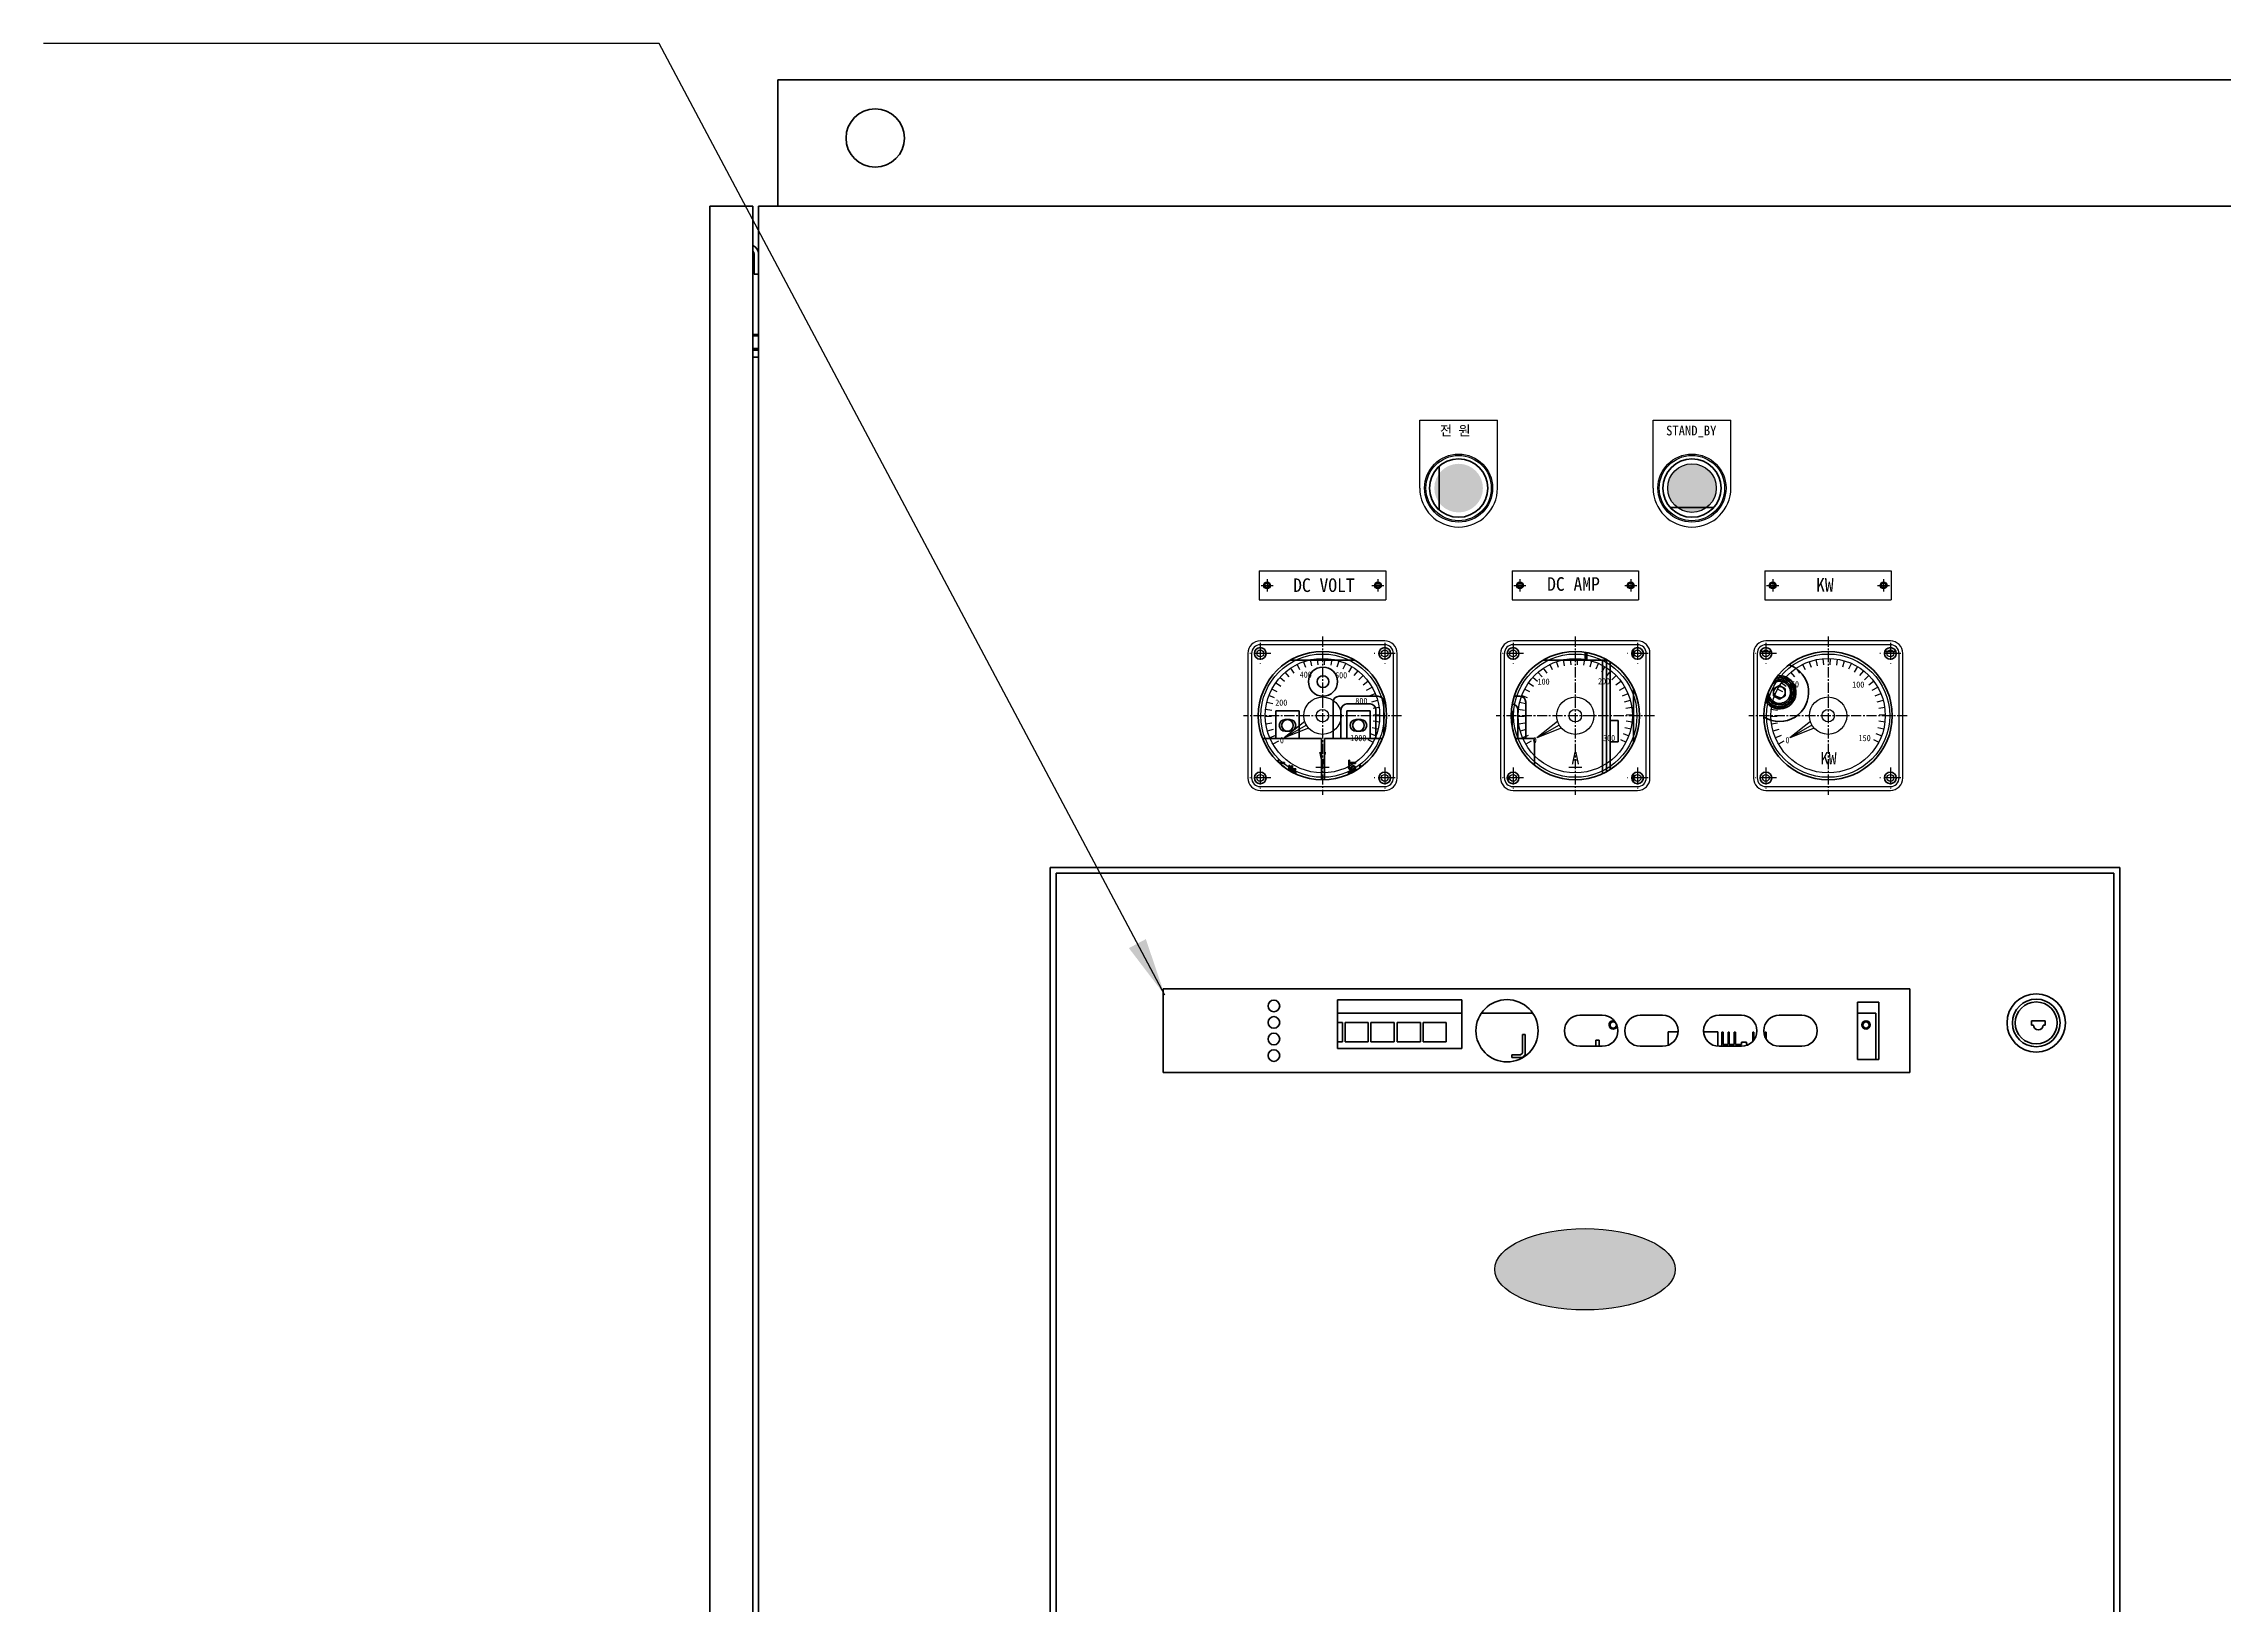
# Model space of a CAD drawing. Header units: millimetres. Extents: x 4969 to 37601, y -771 to 6478.
# Drawn here: x 18612 to 19733, y 2997 to 3800 of the extents above; entities that cross this region are included whole.
import ezdxf
from ezdxf.enums import TextEntityAlignment as Align

# ---------------------------------------------------------------- set-up
doc = ezdxf.new("R2010")
doc.units = ezdxf.units.MM
doc.header["$LTSCALE"] = 7
doc.header["$MEASUREMENT"] = 0
doc.linetypes.add('CENTER', pattern=[2, 1.25, -0.25, 0.25, -0.25])
doc.linetypes.add('CENTER2', pattern=[1.125, 0.75, -0.125, 0.125, -0.125])
doc.layers.get('0').update_dxf_attribs({"linetype": 'CONTINUOUS'})
doc.layers.add('CEN', color=2, linetype='CENTER')
doc.layers.add('가시적인 것(ISO)', color=3, linetype='CONTINUOUS', lineweight=40)
doc.layers.add('가시적인 좁은 것(ISO)', color=3, linetype='CONTINUOUS', lineweight=35)
doc.styles.add('HAN', font='')
doc.styles.get("Standard").update_dxf_attribs({"font": 'ISOCP'})
doc.styles.get('HAN').set_extended_font_data('GulimChe')
doc.dimstyles.new('PS-15', dxfattribs={"dimscale": 15, "dimtxt": 3, "dimasz": 2, "dimexe": 2, "dimexo": 2.5, "dimgap": 1.5, "dimtad": 1, "dimtoh": 1, "dimrnd": 0.05, "dimzin": 12, "dimdsep": 46, "dimtxsty": 'Standard', "dimcen": 0, "dimclrt": 2, "dimazin": 3, "dimtfac": 1, "dimtofl": 0, "dimtmove": 0, "dimatfit": 3, "dimfxl": 0, "dimtolj": 1, "dimtzin": 0, "dimarcsym": 0})

# ---------------------------------------------------------------- blocks, each defined once
blk = doc.blocks.new('A$C7956288B')
for p, q in [((32, 38.4), (-32, 38.4)), ((32, 36.5), (-32, 36.5)), ((-38.4, 32.3), (-38.4, -32.7)), ((-36.5, 32), (-36.5, -32)), ((-14.5, 21.9), (-16.3, 24.5)), ((-11.7, 23.5), (-13.1, 26.4)), ((-8.6, 24.8), (-9.7, 27.8)), ((-5.5, 25.7), (-6.1, 28.8)), ((-2.2, 26.1), (-2.5, 29.3)), ((1.1, 26.2), (1.2, 29.4)), ((4.4, 25.9), (4.9, 29)), ((7.6, 25.1), (8.5, 28.2)), ((10.7, 24), (12, 26.9)), ((13.6, 22.4), (15.3, 25.2)), ((16.3, 20.6), (18.3, 23.1)), ((36.5, -32, 0), (36.5, 32, 0)), ((38.4, -32, 0), (38.4, 32, 0)), ((-23.3, 12.2), (-26.1, 13.6)), ((-21.5, 15), (-24.2, 16.8)), ((-19.5, 17.6), (-21.9, 19.7)), ((-17.1, 19.9), (-19.2, 22.3)), ((18.7, 18.4), (21, 20.6)), ((20.9, 15.9), (23.4, 17.8)), ((22.7, 13.1), (25.5, 14.7)), ((24.2, 10.2), (27.1, 11.4)), ((-26.1, 2.7), (-29.3, 3.1)), ((-25.5, 6), (-28.7, 6.7)), ((-24.6, 9.1), (-27.6, 10.3)), ((25.3, 7.1), (28.4, 7.9)), ((26, 3.8), (29.1, 4.3)), ((26.2, 0.5), (29.4, 0.6)), ((-26.2, -0.5), (-29.4, -0.6)), ((-26, -3.8), (-29.1, -4.3)), ((-25.3, -7.1), (-28.4, -7.9)), ((-24.2, -10.2), (-27.1, -11.4)), ((24.6, -9.1), (27.6, -10.3)), ((25.5, -6), (28.7, -6.7)), ((26.1, -2.7), (29.3, -3.1)), ((-22.7, -13.1), (-25.5, -14.7)), ((23.3, -12.2), (26.1, -13.6)), ((-32, -36.5), (32, -36.5)), ((-32, -38.4), (32, -38.4))]:
    blk.add_line(p, q)
at = {"color": 1, "linetype": 'CENTER'}
for p, q in [((-32, 37.4), (-32, 26.6)), ((32, 37.4), (32, 26.6)), ((-26.6, 32), (-37.4, 32)), ((37.4, 32), (26.6, 32)), ((-26.6, -32), (-37.4, -32)), ((-32, -26.6), (-32, -37.4)), ((37.4, -32), (26.6, -32)), ((32, -26.6), (32, -37.4))]:
    blk.add_line(p, q, dxfattribs=at)
at = {"color": 1, "linetype": 'CENTER2'}
for p, q in [((0, 40.7), (0, -40.7)), ((40.7, 0), (-40.7, 0))]:
    blk.add_line(p, q, dxfattribs=at)
at = {"color": 3}
for p, q in [((-9.1, -3), (-19.7, -11.4)), ((-8.3, -4.8), (-19.7, -11.4)), ((-7.2, -6.4), (-19.7, -11.4)), ((-3.4, -26.5), (3.4, -26.5))]:
    blk.add_line(p, q, dxfattribs=at)
for centre, radius in [((-32, 32), 1.76), ((32, 32), 1.76), ((0, 0), 31.7), ((0, 0), 29.4), ((0, 0), 9.6), ((0, 0), 3.2), ((-32, -32), 1.76), ((32, -32), 1.76)]:
    blk.add_circle(centre, radius)
for centre, radius, start, end in [((-32, 32), 6.4, 90, 180), ((-32, 32), 4.48, 90, 180), ((32, 32), 6.4, 0, 90), ((32, 32), 4.48, 0, 90), ((-32, -32), 6.4, 180, 270), ((-32, -32), 4.48, 180, 270), ((32, -32), 6.4, 270, 0), ((32, -32), 4.48, 270, 0)]:
    blk.add_arc(centre, radius, start, end)
at = {"color": 3, "style": 'HAN'}
for s, p in [('400', (-11.7, 22.7, -2066.5)), ('600', (6.5, 22.4, -2066.5)), ('200', (-24.3, 8.3, -2066.5)), ('800', (16.9, 9.2, -2066.5)), ('0', (-21.9, -11, -2066.5)), ('1000', (14.3, -9.9, -2066.5))]:
    blk.add_text(s, height=3.2, dxfattribs=at).set_placement(p, align=Align.TOP_LEFT)
at = {"color": 3, "insert": (-2, -18.6), "char_height": 6.4, "attachment_point": 1, "style": 'HAN'}
blk.add_mtext('V', dxfattribs=at)
blk = doc.blocks.new('A$C348D2C00')
for p, q in [((32, 38.4), (-32, 38.4)), ((32, 36.5), (-32, 36.5)), ((-38.4, 32.3), (-38.4, -32.7)), ((-36.5, 32), (-36.5, -32)), ((-14.5, 21.9), (-16.3, 24.5)), ((-11.7, 23.5), (-13.1, 26.4)), ((-8.6, 24.8), (-9.7, 27.8)), ((-5.5, 25.7), (-6.1, 28.8)), ((-2.2, 26.1), (-2.5, 29.3)), ((1.1, 26.2), (1.2, 29.4)), ((4.4, 25.9), (4.9, 29)), ((7.6, 25.1), (8.5, 28.2)), ((10.7, 24), (12, 26.9)), ((13.6, 22.4), (15.3, 25.2)), ((16.3, 20.6), (18.3, 23.1)), ((36.5, -32, 0), (36.5, 32, 0)), ((38.4, -32, 0), (38.4, 32, 0)), ((-23.3, 12.2), (-26.1, 13.6)), ((-21.5, 15), (-24.2, 16.8)), ((-19.5, 17.6), (-21.9, 19.7)), ((-17.1, 19.9), (-19.2, 22.3)), ((18.7, 18.4), (21, 20.6)), ((20.9, 15.9), (23.4, 17.8)), ((22.7, 13.1), (25.5, 14.7)), ((24.2, 10.2), (27.1, 11.4)), ((-26.1, 2.7), (-29.3, 3.1)), ((-25.5, 6), (-28.7, 6.7)), ((-24.6, 9.1), (-27.6, 10.3)), ((25.3, 7.1), (28.4, 7.9)), ((26, 3.8), (29.1, 4.3)), ((26.2, 0.5), (29.4, 0.6)), ((-26.2, -0.5), (-29.4, -0.6)), ((-26, -3.8), (-29.1, -4.3)), ((-25.3, -7.1), (-28.4, -7.9)), ((-24.2, -10.2), (-27.1, -11.4)), ((24.6, -9.1), (27.6, -10.3)), ((25.5, -6), (28.7, -6.7)), ((26.1, -2.7), (29.3, -3.1)), ((-22.7, -13.1), (-25.5, -14.7)), ((23.3, -12.2), (26.1, -13.6)), ((-32, -36.5), (32, -36.5)), ((-32, -38.4), (32, -38.4))]:
    blk.add_line(p, q)
at = {"color": 1, "linetype": 'CENTER'}
for p, q in [((-32, 37.4), (-32, 26.6)), ((32, 37.4), (32, 26.6)), ((-26.6, 32), (-37.4, 32)), ((37.4, 32), (26.6, 32)), ((-26.6, -32), (-37.4, -32)), ((-32, -26.6), (-32, -37.4)), ((37.4, -32), (26.6, -32)), ((32, -26.6), (32, -37.4))]:
    blk.add_line(p, q, dxfattribs=at)
at = {"color": 1, "linetype": 'CENTER2'}
for p, q in [((0, 40.7), (0, -40.7)), ((40.7, 0), (-40.7, 0))]:
    blk.add_line(p, q, dxfattribs=at)
at = {"color": 3}
for p, q in [((-9.1, -3), (-19.7, -11.4)), ((-8.3, -4.8), (-19.7, -11.4)), ((-7.2, -6.4), (-19.7, -11.4)), ((-3.4, -26.5), (3.4, -26.5))]:
    blk.add_line(p, q, dxfattribs=at)
for centre, radius in [((-32, 32), 1.76), ((32, 32), 1.76), ((0, 0), 31.7), ((0, 0), 29.4), ((0, 0), 9.6), ((0, 0), 3.2), ((-32, -32), 1.76), ((32, -32), 1.76)]:
    blk.add_circle(centre, radius)
for centre, radius, start, end in [((-32, 32), 6.4, 90, 180), ((-32, 32), 4.48, 90, 180), ((32, 32), 6.4, 0, 90), ((32, 32), 4.48, 0, 90), ((-32, -32), 6.4, 180, 270), ((-32, -32), 4.48, 180, 270), ((32, -32), 6.4, 270, 0), ((32, -32), 4.48, 270, 0)]:
    blk.add_arc(centre, radius, start, end)
at = {"color": 3, "style": 'HAN'}
for s, p in [('100', (-19.4, 19.1, -2066.5)), ('200', (11.7, 19.3, -2066.5)), ('0', (-21.9, -11, -2066.5)), ('300', (14.3, -9.9, -2066.5))]:
    blk.add_text(s, height=3.2, dxfattribs=at).set_placement(p, align=Align.TOP_LEFT)
at = {"color": 3, "insert": (-2, -18.6), "char_height": 6.4, "attachment_point": 1, "style": 'HAN'}
blk.add_mtext('A', dxfattribs=at)
blk = doc.blocks.new('A$C1517136A')
for p, q in [((32, 38.4), (-32, 38.4)), ((32, 36.5), (-32, 36.5)), ((-38.4, 32.3), (-38.4, -32.7)), ((-36.5, 32), (-36.5, -32)), ((-14.5, 21.9), (-16.3, 24.5)), ((-11.7, 23.5), (-13.1, 26.4)), ((-8.6, 24.8), (-9.7, 27.8)), ((-5.5, 25.7), (-6.1, 28.8)), ((-2.2, 26.1), (-2.5, 29.3)), ((1.1, 26.2), (1.2, 29.4)), ((4.4, 25.9), (4.9, 29)), ((7.6, 25.1), (8.5, 28.2)), ((10.7, 24), (12, 26.9)), ((13.6, 22.4), (15.3, 25.2)), ((16.3, 20.6), (18.3, 23.1)), ((36.5, -32, 0), (36.5, 32, 0)), ((38.4, -32, 0), (38.4, 32, 0)), ((-23.3, 12.2), (-26.1, 13.6)), ((-21.5, 15), (-24.2, 16.8)), ((-19.5, 17.6), (-21.9, 19.7)), ((-17.1, 19.9), (-19.2, 22.3)), ((18.7, 18.4), (21, 20.6)), ((20.9, 15.9), (23.4, 17.8)), ((22.7, 13.1), (25.5, 14.7)), ((24.2, 10.2), (27.1, 11.4)), ((-26.1, 2.7), (-29.3, 3.1)), ((-25.5, 6), (-28.7, 6.7)), ((-24.6, 9.1), (-27.6, 10.3)), ((25.3, 7.1), (28.4, 7.9)), ((26, 3.8), (29.1, 4.3)), ((26.2, 0.5), (29.4, 0.6)), ((-26.2, -0.5), (-29.4, -0.6)), ((-26, -3.8), (-29.1, -4.3)), ((-25.3, -7.1), (-28.4, -7.9)), ((-24.2, -10.2), (-27.1, -11.4)), ((24.6, -9.1), (27.6, -10.3)), ((25.5, -6), (28.7, -6.7)), ((26.1, -2.7), (29.3, -3.1)), ((-22.7, -13.1), (-25.5, -14.7)), ((23.3, -12.2), (26.1, -13.6)), ((-32, -36.5), (32, -36.5)), ((-32, -38.4), (32, -38.4))]:
    blk.add_line(p, q)
at = {"color": 1, "linetype": 'CENTER'}
for p, q in [((-32, 37.4), (-32, 26.6)), ((32, 37.4), (32, 26.6)), ((-26.6, 32), (-37.4, 32)), ((37.4, 32), (26.6, 32)), ((-26.6, -32), (-37.4, -32)), ((-32, -26.6), (-32, -37.4)), ((37.4, -32), (26.6, -32)), ((32, -26.6), (32, -37.4))]:
    blk.add_line(p, q, dxfattribs=at)
at = {"color": 1, "linetype": 'CENTER2'}
for p, q in [((0, 40.7), (0, -40.7)), ((40.7, 0), (-40.7, 0))]:
    blk.add_line(p, q, dxfattribs=at)
at = {"color": 3}
for p in [(-9.1, -3), (-8.3, -4.8), (-7.2, -6.4)]:
    blk.add_line(p, (-19.7, -11.4), dxfattribs=at)
for centre, radius in [((-32, 32), 1.76), ((32, 32), 1.76), ((0, 0), 31.7), ((0, 0), 29.4), ((0, 0), 9.6), ((0, 0), 3.2), ((-32, -32), 1.76), ((32, -32), 1.76)]:
    blk.add_circle(centre, radius)
for centre, radius, start, end in [((-32, 32), 6.4, 90, 180), ((-32, 32), 4.48, 90, 180), ((32, 32), 6.4, 0, 90), ((32, 32), 4.48, 0, 90), ((-32, -32), 6.4, 180, 270), ((-32, -32), 4.48, 180, 270), ((32, -32), 6.4, 270, 0), ((32, -32), 4.48, 270, 0)]:
    blk.add_arc(centre, radius, start, end)
at = {"color": 3, "style": 'HAN'}
for s, p in [('50', (-19.1, 17.7, -2066.5)), ('100', (12.4, 17.6, -2066.5)), ('0', (-21.9, -11, -2066.5)), ('150', (15.7, -9.9, -2066.5))]:
    blk.add_text(s, height=3.2, dxfattribs=at).set_placement(p, align=Align.TOP_LEFT)
at = {"color": 3, "insert": (-3.9, -18.6), "char_height": 6.4, "attachment_point": 1, "style": 'HAN'}
blk.add_mtext('KW', dxfattribs=at)
blk = doc.blocks.new('A$C5BCB7C3E')
for p, q in [((-4, 7.5), (61, 7.5)), ((-4, 7.5), (-4, -7.5)), ((61, 7.5), (61, -7.5)), ((-4, -7.5), (61, -7.5))]:
    blk.add_line(p, q)
for centre in [(0, 0), (57, 0)]:
    blk.add_circle(centre, 1.75)
at = {"layer": 'CEN', "color": 1, "linetype": 'CENTER'}
for p, q in [((-3.1, 0), (3.1, 0)), ((0, 3.1), (0, -3.1)), ((53.9, 0), (60.1, 0)), ((57, 3.1), (57, -3.1))]:
    blk.add_line(p, q, dxfattribs=at)
at = {"color": 3, "style": 'HAN'}
blk.add_text('DC VOLT', height=7, dxfattribs=at).set_placement((13.4, -3.4))
blk = doc.blocks.new('A$C34360021')
for p, q in [((-4, 7.5), (61, 7.5)), ((-4, 7.5), (-4, -7.5)), ((61, 7.5), (61, -7.5)), ((-4, -7.5), (61, -7.5))]:
    blk.add_line(p, q)
for centre in [(0, 0), (57, 0)]:
    blk.add_circle(centre, 1.75)
at = {"layer": 'CEN', "color": 1, "linetype": 'CENTER'}
for p, q in [((-3.1, 0), (3.1, 0)), ((0, 3.1), (0, -3.1)), ((53.9, 0), (60.1, 0)), ((57, 3.1), (57, -3.1))]:
    blk.add_line(p, q, dxfattribs=at)
at = {"color": 3, "style": 'HAN'}
blk.add_text('DC AMP', height=7, dxfattribs=at).set_placement((14, -2.8))
blk = doc.blocks.new('A$C6F9E4155')
for p, q in [((-4, 7.5), (-4, -7.5)), ((-4, 7.5), (61, 7.5)), ((61, 7.5), (61, -7.5)), ((-4, -7.5), (61, -7.5))]:
    blk.add_line(p, q)
for centre in [(0, 0), (57, 0)]:
    blk.add_circle(centre, 1.75)
at = {"layer": 'CEN', "color": 1, "linetype": 'CENTER'}
for p, q in [((-3.1, 0), (3.1, 0)), ((0, 3.1), (0, -3.1)), ((53.9, 0), (60.1, 0)), ((53.9, 0), (60.1, 0)), ((57, 3.1), (57, -3.1)), ((57, 3.1), (57, -3.1))]:
    blk.add_line(p, q, dxfattribs=at)
at = {"color": 3, "style": 'HAN'}
blk.add_text('KW', height=7, dxfattribs=at).set_placement((22.3, -3.3))
blk = doc.blocks.new('A$C2E2B141E')
blk.add_hatch(color=7).paths.add_polyline_path([(7.5, -35, 1), (32.5, -35, 1)])
for p, q in [((0, 0), (40, 0)), ((0, -35), (0, 0)), ((40, -35), (40, 0))]:
    blk.add_line(p, q)
for centre, radius in [((20, -35), 17.5), ((20, -35), 16.8), ((20, -35, 0), 15)]:
    blk.add_circle(centre, radius)
blk.add_arc((20, -35), 20, 180, 0)
at = {"style": 'HAN'}
blk.add_text('전 원', height=5, dxfattribs=at).set_placement((10.4, -7.9))
blk = doc.blocks.new('A$C28324E2B')
blk.add_hatch(color=1).paths.add_polyline_path([(7.5, -35, 1), (32.5, -35, 1)])
for p, q in [((0, 0), (40, 0)), ((0, -35), (0, 0)), ((40, -35), (40, 0))]:
    blk.add_line(p, q)
for centre, radius in [((20, -35), 17.5), ((20, -35), 16.8), ((20, -35, 0), 15), ((20, -35), 12.5)]:
    blk.add_circle(centre, radius)
blk.add_arc((20, -35), 20, 180, 0)
at = {"style": 'HAN'}
blk.add_text('STAND_BY', height=5, dxfattribs=at).set_placement((6.7, -7.9))

msp = doc.modelspace()

# ---------------------------------------------------------------- hatches: boundary and pattern name
h = msp.add_hatch(color=250)
h.dxf.hatch_style = 1
edge = h.paths.add_edge_path()
edge.add_ellipse((19404.629, 3170.036), major_axis=(46.415, 0), ratio=0.45127496, start_angle=0, end_angle=360)

# ---------------------------------------------------------------- linework, layer by layer
at = {"color": 250}
msp.add_ellipse((19404.629, 3170.036), major_axis=(46.415, 0), ratio=0.45127496, start_param=-1.57079633, end_param=4.71238898, dxfattribs=at)
at = {"layer": '가시적인 것(ISO)'}
for p, q in [((18989.629, 3781.667), (18989.629, 3716.667)), ((18989.629, 3781.667), (20369.629, 3781.667)), ((18976.629, 3716.667), (18954.629, 3716.667)), ((18954.629, 1936.667), (18954.629, 3716.667)), ((18976.629, 3716.667), (18976.629, 1936.667)), ((18979.629, 3716.667), (18979.629, 2649.167)), ((19859.629, 3716.667), (18979.629, 3716.667)), ((18977.329, 3681.667), (18977.329, 3692.067)), ((18979.629, 3681.667), (18977.329, 3681.667)), ((18979.629, 3650.667), (18976.629, 3650.667)), ((18979.629, 3642.667), (18976.629, 3642.667)), ((18979.629, 3638.967), (18976.629, 3638.967)), ((19329.629, 3582.847), (19329.629, 3560.487)), ((19448.449, 3561.667), (19470.809, 3561.667)), ((19429.629, 3484.431), (19429.629, 3488.903)), ((19494.8, 3487.667), (19500.457, 3487.667)), ((19558.8, 3487.667), (19564.457, 3487.667)), ((19252.993, 3483.167), (19286.265, 3483.167)), ((19382.993, 3483.167), (19411.629, 3483.167)), ((19404.629, 3483.167), (19404.629, 3487.286)), ((19405.629, 3483.167), (19405.629, 3487.117)), ((19413.629, 3483.167), (19411.629, 3483.167)), ((19413.629, 3483.167), (19415.629, 3483.167)), ((19413.629, 3424.784), (19413.629, 3483.167)), ((19415.629, 3483.529), (19415.629, 3425.805)), ((19417.629, 3482.326), (19417.629, 3427.008)), ((19429.629, 3440.919), (19429.629, 3468.415)), ((19501.629, 3468.399), (19504.629, 3470.131)), ((19501.629, 3464.935), (19501.629, 3468.399)), ((19504.629, 3470.131), (19507.629, 3468.399)), ((19507.629, 3468.399), (19507.629, 3464.935)), ((19257.629, 3457.167), (19245.629, 3457.167)), ((19245.629, 3442.917), (19245.629, 3457.167)), ((19257.629, 3457.167), (19257.629, 3442.917)), ((19275.129, 3442.917), (19275.129, 3461.667)), ((19278.129, 3464.667), (19298.129, 3464.667)), ((19279.129, 3442.917), (19279.129, 3457.667)), ((19282.129, 3460.667), (19294.129, 3460.667)), ((19294.129, 3457.167), (19282.129, 3457.167)), ((19282.129, 3442.917), (19282.129, 3457.167)), ((19294.129, 3457.167), (19294.129, 3442.917)), ((19297.129, 3457.667), (19297.129, 3442.917)), ((19301.129, 3461.667), (19301.129, 3444.831)), ((19367.129, 3457.167), (19366.724, 3457.167)), ((19367.129, 3457.167), (19367.129, 3448.944)), ((19368.181, 3464.667), (19371.129, 3464.667)), ((19370.129, 3457.667), (19370.129, 3442.917)), ((19374.129, 3461.667), (19374.129, 3442.917)), ((19504.629, 3463.203), (19501.629, 3464.935)), ((19507.629, 3464.935), (19504.629, 3463.203)), ((19269.129, 3442.917), (19238.792, 3442.917)), ((19250.379, 3452.667), (19252.879, 3452.667)), ((19252.879, 3446.667), (19250.379, 3446.667)), ((19269.129, 3421.671), (19269.129, 3442.917)), ((19270.629, 3442.917), (19270.629, 3421.682)), ((19300.466, 3442.917), (19270.629, 3442.917)), ((19286.879, 3452.667), (19289.379, 3452.667)), ((19289.379, 3446.667), (19286.879, 3446.667)), ((19378.629, 3442.917), (19368.792, 3442.917)), ((19378.629, 3429.211), (19378.629, 3442.917)), ((19417.629, 3452.167), (19421.629, 3452.167)), ((19421.629, 3452.167), (19421.629, 3441.167)), ((19246.607, 3431.79), (19247.021, 3431.79)), ((19246.607, 3431.024), (19246.607, 3431.79)), ((19247.021, 3431.79), (19247.021, 3430.628)), ((19283.107, 3431.79), (19283.521, 3431.79)), ((19283.107, 3428.976), (19283.107, 3431.79)), ((19283.521, 3431.79), (19283.521, 3430.615)), ((19417.629, 3441.167), (19421.629, 3441.167)), ((19247.034, 3430.615), (19250.107, 3430.615)), ((19250.107, 3430.15), (19247.54, 3430.15)), ((19250.107, 3430.615), (19250.107, 3430.15)), ((19252.37, 3429.013), (19252.784, 3429.013)), ((19252.37, 3426.92), (19252.37, 3429.013)), ((19255.87, 3426.92), (19252.37, 3426.92)), ((19252.784, 3429.013), (19252.784, 3427.385)), ((19252.784, 3427.385), (19253.771, 3427.385)), ((19253.243, 3426.245), (19255.87, 3426.245)), ((19253.243, 3426.022), (19253.243, 3426.245)), ((19255.206, 3425.802), (19253.634, 3425.802)), ((19253.771, 3428.945), (19254.185, 3428.945)), ((19253.771, 3427.385), (19253.771, 3428.945)), ((19254.185, 3428.945), (19254.185, 3427.385)), ((19254.185, 3427.385), (19255.87, 3427.385)), ((19255.87, 3425.802), (19255.58, 3425.802)), ((19255.87, 3427.385), (19255.87, 3426.92)), ((19255.87, 3426.245), (19255.87, 3425.802)), ((19283.09, 3428.517), (19283.541, 3428.517)), ((19283.521, 3428.976), (19283.107, 3428.976)), ((19283.521, 3430.615), (19286.607, 3430.615)), ((19283.521, 3430.15), (19283.521, 3428.976)), ((19286.607, 3430.15), (19283.521, 3430.15)), ((19283.541, 3428.517), (19283.541, 3428.497)), ((19286.607, 3430.615), (19286.607, 3430.15)), ((19288.87, 3429.013), (19289.284, 3429.013)), ((19288.87, 3427.857), (19288.87, 3429.013)), ((19289.284, 3429.013), (19289.284, 3428.159)), ((19290.271, 3428.945), (19290.302, 3428.945)), ((19290.271, 3428.92), (19290.271, 3428.945)), ((19429.629, 3420.431), (19429.629, 3424.903)), ((19129.629, 2776.667), (19129.629, 3376.667)), ((19129.629, 3376.667), (19679.629, 3376.667)), ((19679.629, 3376.667), (19679.629, 2776.667)), ((19676.629, 3373.667), (19132.629, 3373.667)), ((19132.629, 3373.667), (19132.629, 2779.667)), ((19676.629, 2779.667), (19676.629, 3373.667)), ((19187.629, 3271.167), (19187.629, 3314.167)), ((19187.629, 3314.167), (19571.629, 3314.167)), ((19277.329, 3308.617), (19341.329, 3308.617)), ((19277.329, 3283.617), (19277.329, 3308.617)), ((19341.329, 3308.617), (19341.329, 3283.617)), ((19571.629, 3314.167), (19571.629, 3271.167)), ((19341.329, 3301.667), (19277.329, 3301.667)), ((19279.925, 3296.905), (19277.329, 3296.905)), ((19279.925, 3286.999), (19279.925, 3296.905)), ((19281.298, 3296.905), (19281.298, 3286.999)), ((19293.185, 3296.905), (19281.298, 3296.905)), ((19293.185, 3286.999), (19293.185, 3296.905)), ((19294.558, 3296.905), (19294.558, 3286.999)), ((19306.445, 3296.905), (19294.558, 3296.905)), ((19306.445, 3286.999), (19306.445, 3296.905)), ((19308.068, 3296.905), (19308.068, 3286.999)), ((19319.955, 3296.905), (19308.068, 3296.905)), ((19319.955, 3286.999), (19319.955, 3296.905)), ((19321.328, 3296.905), (19321.328, 3286.999)), ((19333.215, 3296.905), (19321.328, 3296.905)), ((19333.215, 3286.999), (19333.215, 3296.905)), ((19377.758, 3301.667), (19351.3, 3301.667)), ((19402.029, 3300.667), (19413.529, 3300.667)), ((19433.029, 3300.667), (19444.529, 3300.667)), ((19473.529, 3300.667), (19485.029, 3300.667)), ((19504.529, 3300.667), (19516.029, 3300.667)), ((19544.779, 3307.417), (19555.779, 3307.417)), ((19544.779, 3277.917), (19544.779, 3307.417)), ((19554.129, 3301.667), (19544.779, 3301.667)), ((19554.129, 3277.917), (19554.129, 3301.667)), ((19555.779, 3307.417), (19555.779, 3277.917)), ((19634.229, 3297.767), (19634.229, 3295.567)), ((19641.229, 3297.767), (19634.229, 3297.767)), ((19641.229, 3295.567), (19641.229, 3297.767)), ((19277.329, 3286.999), (19279.925, 3286.999)), ((19281.298, 3286.999), (19293.185, 3286.999)), ((19294.558, 3286.999), (19306.445, 3286.999)), ((19308.068, 3286.999), (19319.955, 3286.999)), ((19321.328, 3286.999), (19333.215, 3286.999)), ((19372.536, 3281.204), (19372.536, 3290.711)), ((19372.536, 3290.711), (19373.787, 3290.711)), ((19373.787, 3290.711), (19373.787, 3280.454)), ((19410.182, 3284.667), (19410.182, 3287.8)), ((19410.182, 3287.8), (19411.932, 3287.8)), ((19411.932, 3287.8), (19411.932, 3284.667)), ((19417.629, 3296.281), (19417.629, 3295.052)), ((19447.361, 3292.187), (19447.361, 3285.185)), ((19452.515, 3292.187), (19447.361, 3292.187)), ((19472.859, 3292.187), (19465.543, 3292.187)), ((19472.859, 3284.695), (19472.859, 3292.187)), ((19474.98, 3291.884), (19474.98, 3284.667)), ((19475.615, 3291.884), (19474.98, 3291.884)), ((19475.615, 3285.534), (19475.615, 3291.884)), ((19478.155, 3291.884), (19478.155, 3285.534)), ((19478.79, 3291.884), (19478.155, 3291.884)), ((19478.79, 3285.534), (19478.79, 3291.884)), ((19481.33, 3291.884), (19481.33, 3285.534)), ((19481.965, 3291.884), (19481.33, 3291.884)), ((19481.965, 3285.534), (19481.965, 3291.884)), ((19485.14, 3286.804), (19485.14, 3285.534)), ((19487.68, 3286.804), (19485.14, 3286.804)), ((19487.68, 3285.534), (19487.68, 3286.804)), ((19490.855, 3291.884), (19490.855, 3287.185)), ((19491.49, 3291.884), (19490.855, 3291.884)), ((19491.49, 3287.95), (19491.49, 3291.884)), ((19497.205, 3291.884), (19497.205, 3289.447)), ((19497.84, 3291.884), (19497.205, 3291.884)), ((19497.84, 3288.278), (19497.84, 3291.884)), ((19634.229, 3295.567), (19635.229, 3295.567)), ((19640.229, 3295.567), (19641.229, 3295.567)), ((19341.329, 3283.617), (19277.329, 3283.617)), ((19367.032, 3278.952), (19367.032, 3280.203)), ((19367.032, 3280.203), (19371.535, 3280.203)), ((19372.286, 3278.952), (19367.032, 3278.952)), ((19371.535, 3280.203), (19372.536, 3281.204)), ((19373.787, 3280.454), (19372.286, 3278.952)), ((19413.529, 3284.667), (19402.029, 3284.667)), ((19444.529, 3284.667), (19433.029, 3284.667)), ((19485.029, 3284.667), (19473.529, 3284.667)), ((19478.155, 3285.534), (19475.615, 3285.534)), ((19481.33, 3285.534), (19478.79, 3285.534)), ((19485.14, 3285.534), (19481.965, 3285.534)), ((19488.65, 3285.534), (19487.68, 3285.534)), ((19516.029, 3284.667), (19504.529, 3284.667)), ((19555.779, 3277.917), (19544.779, 3277.917)), ((19571.629, 3271.167), (19187.629, 3271.167))]:
    msp.add_line(p, q, dxfattribs=at)
for centre, radius in [((19039.629, 3751.667), 15), ((19339.629, 3571.667), 15), ((19459.629, 3571.667), 15), ((19241.129, 3521.667), 1.23), ((19298.129, 3521.667), 1.23), ((19371.129, 3521.667), 1.23), ((19428.129, 3521.667), 1.23), ((19501.129, 3521.667), 1.23), ((19558.129, 3521.667), 1.23), ((19237.629, 3486.667), 3), ((19269.629, 3454.667), 33), ((19301.629, 3486.667), 3), ((19367.629, 3486.667), 3), ((19399.629, 3454.667), 33), ((19431.629, 3486.667), 3), ((19497.629, 3486.667), 3), ((19529.629, 3454.667), 33), ((19561.629, 3486.667), 3), ((19269.879, 3472.167), 7.5), ((19269.879, 3472.167), 3), ((19251.629, 3449.667), 3), ((19288.129, 3449.667), 3), ((19237.629, 3422.667), 3), ((19301.629, 3422.667), 3), ((19367.629, 3422.667), 3), ((19431.629, 3422.667), 3), ((19497.629, 3422.667), 3), ((19561.629, 3422.667), 3), ((19244.629, 3305.417), 3), ((19364.529, 3292.667), 16), ((19636.629, 3296.667), 15), ((19636.629, 3296.667), 12.25), ((19244.629, 3296.917), 3), ((19419.129, 3295.667), 1.621), ((19549.129, 3295.667), 2.15), ((19549.129, 3295.667), 1.621), ((19636.629, 3296.667), 10.8), ((19244.629, 3288.417), 3), ((19244.629, 3279.917), 3)]:
    msp.add_circle(centre, radius, dxfattribs=at)
for centre, radius, start, end in [((18975.029, 3692.067), 4.6, 0, 69.645594), ((18975.029, 3692.067), 2.3, 0, 45.92079), ((19504.629, 3466.667), 15, 237.801918, 70.91607), ((19504.629, 3466.667), 8.5, 212.654734, 96.063254), ((19504.629, 3466.667), 7.7, 206.734535, 101.983454), ((19504.629, 3466.667), 7.4, 204.098014, 104.619974), ((19504.629, 3466.667), 6.5, 193.964186, 114.753802), ((19504.629, 3466.667), 5.7, 178.927776, 129.790212), ((19504.629, 3466.667), 3, 120, 180), ((19504.629, 3466.667), 3, 180, 240), ((19504.629, 3466.667), 3, 60, 120), ((19504.629, 3466.667), 3, 0, 60), ((19504.629, 3466.667), 3, 300, 0), ((19278.129, 3461.667), 3, 90, 180), ((19282.129, 3457.667), 3, 90, 180), ((19294.129, 3457.667), 3, 0, 90), ((19298.129, 3461.667), 3, 0, 90), ((19367.129, 3457.667), 3, 0, 89.04576), ((19371.129, 3461.667), 3, 0, 90), ((19504.629, 3466.667), 3, 240, 300), ((19250.379, 3449.667), 3, 90, 270), ((19252.879, 3449.667), 3, 270, 90), ((19286.879, 3449.667), 3, 90, 270), ((19289.379, 3449.667), 3, 270, 90), ((19402.029, 3292.667), 8, 90, 270), ((19413.529, 3292.667), 8, 270, 90), ((19419.129, 3295.667), 2.15, 74.058822, 342.298358), ((19433.029, 3292.667), 8, 90, 270), ((19444.529, 3292.667), 8, 270, 90), ((19473.529, 3292.667), 8, 90, 270), ((19485.029, 3292.667), 8, 270, 90), ((19504.529, 3292.667), 8, 90, 270), ((19516.029, 3292.667), 8, 270, 90), ((19637.729, 3295.567), 2.5, 180, 0)]:
    msp.add_arc(centre, radius, start, end, dxfattribs=at)
for points, knots in [([(19249.121, 3428.813), (19249.306, 3428.795), (19249.699, 3428.641), (19249.852, 3428.491)], [0.28158797, 0.28158797, 0.28158797, 1, 2, 2, 2]), ([(19249.852, 3428.491), (19250.013, 3428.335), (19250.117, 3428.092), (19250.133, 3428.042)], [0, 0, 0, 1, 1.24367987, 1.24367987, 1.24367987]), ([(19255.477, 3424.856), (19255.477, 3424.856), (19255.524, 3424.949), (19255.524, 3425.122)], [0.9964201, 0.9964201, 0.9964201, 1, 2, 2, 2]), ([(19255.943, 3425.005), (19255.943, 3424.835), (19255.884, 3424.675), (19255.88, 3424.667)], [0, 0, 0, 1, 1.05336145, 1.05336145, 1.05336145]), ([(19364.692, 3422.053), (19364.863, 3422.12), (19365.055, 3422.368), (19365.055, 3422.572)], [0.04122741, 0.04122741, 0.04122741, 1, 2, 2, 2]), ([(19364.757, 3423.533), (19364.894, 3423.482), (19365.443, 3423.142), (19365.443, 3422.572)], [0.75537193, 0.75537193, 0.75537193, 1, 2, 2, 2]), ([(19365.443, 3422.572), (19365.443, 3421.993), (19364.911, 3421.673), (19364.813, 3421.632)], [0, 0, 0, 1, 1.1834195, 1.1834195, 1.1834195])]:
    msp.add_open_spline(points, degree=2, knots=knots, dxfattribs=at)
for points in [[(19255.524, 3425.122), (19255.524, 3425.283), (19255.339, 3425.649), (19255.206, 3425.802)], [(19255.58, 3425.802), (19255.759, 3425.598), (19255.943, 3425.232), (19255.943, 3425.005)], [(19283.036, 3425.042), (19283.036, 3425.618), (19283.944, 3426.16), (19284.857, 3426.16)], [(19283.138, 3424.559), (19283.036, 3424.766), (19283.036, 3425.042)], [(19283.042, 3428.12), (19283.042, 3428.236), (19283.064, 3428.44), (19283.09, 3428.517)], [(19283.606, 3426.934), (19283.34, 3427.124), (19283.042, 3427.725), (19283.042, 3428.12)], [(19283.788, 3425.556), (19283.609, 3425.485), (19283.425, 3425.238), (19283.425, 3425.042)], [(19283.425, 3425.042), (19283.425, 3424.853), (19283.511, 3424.729)], [(19283.541, 3428.497), (19283.507, 3428.432), (19283.447, 3428.193), (19283.447, 3428.057)], [(19283.447, 3428.057), (19283.447, 3427.62), (19284.037, 3427.084), (19284.616, 3427.033)], [(19285.07, 3426.551), (19284.613, 3426.551), (19283.879, 3426.738), (19283.606, 3426.934)], [(19284.857, 3425.683), (19284.497, 3425.683), (19283.966, 3425.626), (19283.788, 3425.556)], [(19284.372, 3427.762), (19284.372, 3427.966), (19284.454, 3428.273), (19284.579, 3428.44)], [(19284.616, 3427.033), (19284.5, 3427.201), (19284.372, 3427.552), (19284.372, 3427.762)], [(19284.579, 3428.44), (19284.724, 3428.633), (19285.172, 3428.82), (19285.473, 3428.82)], [(19284.883, 3428.105), (19284.809, 3428.012), (19284.761, 3427.779), (19284.761, 3427.657)], [(19284.761, 3427.657), (19284.761, 3427.493), (19284.86, 3427.184), (19284.953, 3427.033)], [(19284.857, 3426.16), (19285.562, 3426.16), (19285.986, 3426.006)], [(19285.373, 3425.665), (19285.145, 3425.683), (19284.857, 3425.683)], [(19285.492, 3428.344), (19285.277, 3428.344), (19284.985, 3428.23), (19284.883, 3428.105)], [(19284.953, 3427.033), (19285.005, 3427.03), (19285.101, 3427.025), (19285.175, 3427.025)], [(19286.363, 3426.937), (19286.173, 3426.755), (19285.535, 3426.551), (19285.07, 3426.551)], [(19285.175, 3427.025), (19285.538, 3427.025), (19285.983, 3427.167), (19286.099, 3427.274)], [(19285.473, 3428.82), (19285.742, 3428.82), (19286.199, 3428.641), (19286.352, 3428.491)], [(19286.298, 3427.711), (19286.298, 3427.995), (19285.895, 3428.344), (19285.492, 3428.344)], [(19286.099, 3427.274), (19286.21, 3427.374), (19286.298, 3427.589), (19286.298, 3427.711)], [(19286.352, 3428.491), (19286.513, 3428.335), (19286.681, 3427.944), (19286.681, 3427.708)], [(19286.681, 3427.708), (19286.681, 3427.473), (19286.522, 3427.084), (19286.363, 3426.937)], [(19364.686, 3423.088), (19364.673, 3423.093), (19364.66, 3423.098)], [(19365.055, 3422.572), (19365.055, 3422.765), (19364.871, 3423.017), (19364.686, 3423.088)], [(19365.208, 3424.421), (19365.192, 3424.406), (19365.174, 3424.391)], [(19365.369, 3424.639), (19365.312, 3424.515), (19365.208, 3424.421)]]:
    msp.add_open_spline(points, degree=2, dxfattribs=at)
at = {"layer": '가시적인 좁은 것(ISO)'}
for p, q in [((18979.629, 3649.923), (18976.629, 3649.923)), ((18976.629, 3643.411), (18979.629, 3643.411))]:
    msp.add_line(p, q, dxfattribs=at)
for centre, radius, start in [((19241.129, 3521.667), 1.5, 350), ((19298.129, 3521.667), 1.5, 350), ((19371.129, 3521.667), 1.5, 350), ((19428.129, 3521.667), 1.5, 350), ((19501.129, 3521.667), 1.5, 350), ((19558.129, 3521.667), 1.5, 350), ((19419.129, 3295.667), 2, 67.56636), ((19549.129, 3295.667), 2, 350)]:
    msp.add_arc(centre, radius, start, 260, dxfattribs=at)

# ---------------------------------------------------------------- block references
for name, p in [('A$C2E2B141E', (19319.629, 3606.667)), ('A$C28324E2B', (19439.629, 3606.667, 0)), ('A$C5BCB7C3E', (19241.129, 3521.667)), ('A$C34360021', (19371.129, 3521.667)), ('A$C6F9E4155', (19501.129, 3521.667)), ('A$C7956288B', (19269.629, 3454.667)), ('A$C348D2C00', (19399.629, 3454.667)), ('A$C1517136A', (19529.629, 3454.667))]:
    msp.add_blockref(name, p)

# ---------------------------------------------------------------- leaders
at = {"annotation_type": 0, "has_hookline": 1, "hookline_direction": 1, "text_width": 264}
msp.add_leader([(19188.529, 3310.973, 0), (18928.523, 3800.211, 0), (18898.523, 3800.211, 0)], dimstyle='PS-15', dxfattribs=at)

doc.saveas('drawing.dxf')
